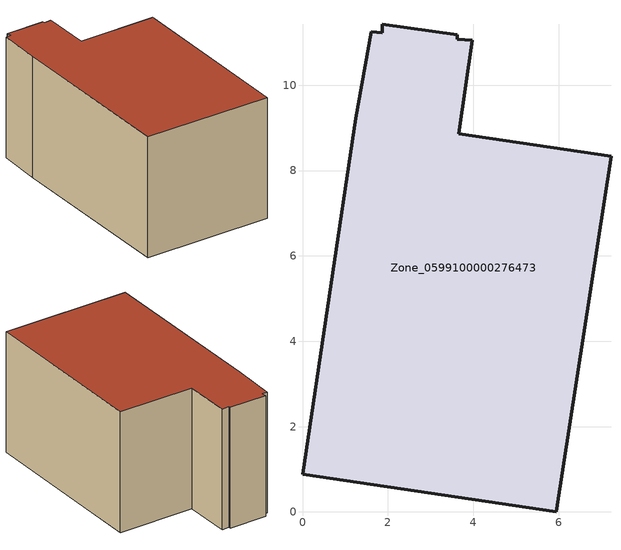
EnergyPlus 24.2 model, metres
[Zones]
Zone_0599100000276473
 floor ground (C_G): 0,0.89 1.25,9.23 1.61,11.25 1.86,11.23 1.86,11.43 3.63,11.18 3.62,11.08 3.98,11.05 3.66,8.87 7.23,8.34 5.94,0 z0
 wall outside (C_F): 1.25,9.23 0,0.89 5.94,0 7.23,8.34 3.66,8.87 3.98,11.05 3.62,11.08 3.63,11.18 1.86,11.43 1.86,11.23 1.61,11.25 1.25,9.23 z0:5.71
 roof outside (C_R): 3.62,11.08 3.63,11.18 1.86,11.43 1.86,11.23 1.61,11.25 1.25,9.23 0,0.89 5.94,0 7.23,8.34 3.66,8.87 3.98,11.05 z5.71
[BUILDING]
Pand.0599100000276473: North Axis=0; Terrain=City; Loads Convergence Tolerance Value=0.04; Temperature Convergence Tolerance Value=0.4; Solar Distribution=FullExterior; Maximum Number of Warmup Days=25; Minimum Number of Warmup Days=1
[Site:Location]
Rotterdam.The.Hague.AP_ZH_NLD Design_Conditions: Latitude=51.96; Longitude=4.45; Time Zone=1; Elevation=-4.5
[SITE:GROUNDTEMPERATURE:BUILDINGSURFACE]
18, 18, 18, 18, 18, 18, 18, 18, 18, 18, 18, 18
[MATERIAL] Thermal Absorptance=0.9; Solar Absorptance=0.7; Visible Absorptance=0.7
Name | Roughness | Thickness | Conductivity | Density | Specific Heat
G.TI.1946-1964 | MediumSmooth | 0.15 | 1 | 540 | 1210
F.TI.1946-1964 | Rough | 0.3 | 0.857143 | 1920 | 840
R.TI.1946-1964 | MediumRough | 0.2 | 0.277778 | 1500 | 1000
[CONSTRUCTION]
C_G: G.TI.1946-1964
C_F: F.TI.1946-1964
C_R: R.TI.1946-1964
[ZONE]
Zone_0599100000276473: Type=1; Multiplier=1; Ceiling Height=Autocalculate; Volume=Autocalculate; Floor Area=autocalculate; Part of Total Floor Area=Yes
[ZONEINFILTRATION:DESIGNFLOWRATE]
Infil_Zone_0599100000276473: Zone or ZoneList or Space or SpaceList=Zone_0599100000276473; Schedule=AlwaysOn; Design Flow Rate Calculation Method=Flow/Area; Flow Rate per Floor Area=0.003; Constant Term Coefficient=1; Temperature Term Coefficient=0; Velocity Term Coefficient=0; Velocity Squared Term Coefficient=0
[HVACTEMPLATE:ZONE:IDEALLOADSAIRSYSTEM]
Zone_0599100000276473: Maximum Heating Supply Air Temperature=50; Minimum Cooling Supply Air Temperature=13; Maximum Heating Supply Air Humidity Ratio=0.0156; Minimum Cooling Supply Air Humidity Ratio=0.0077; Heating Limit=NoLimit; Cooling Limit=NoLimit; Dehumidification Control Type=ConstantSensibleHeatRatio; Cooling Sensible Heat Ratio=0.7; Dehumidification Setpoint=60; Humidification Control Type=None; Humidification Setpoint=30; Outdoor Air Method=None; Outdoor Air Flow Rate per Person=0.00944; Outdoor Air Flow Rate per Zone Floor Area=0; Outdoor Air Flow Rate per Zone=0; Demand Controlled Ventilation Type=None; Outdoor Air Economizer Type=NoEconomizer; Heat Recovery Type=None; Sensible Heat Recovery Effectiveness=0.7; Latent Heat Recovery Effectiveness=0.65
[ZONECONTROL:THERMOSTAT]
ThermostatControl_Zone_0599100000276473: Zone or ZoneList=Zone_0599100000276473; Control Type Schedule=DualSetpointControlType; Control 1=Thermostat_Zone_0599100000276473; Temperature Difference Between Cutout And Setpoint=0
[THERMOSTATSETPOINT:DUALSETPOINT]
Thermostat_Zone_0599100000276473: Heating Setpoint Temperature Schedule=HeatingSetpoint_Zone_0599100000276473; Cooling Setpoint Temperature Schedule=CoolingSetpoint_Zone_0599100000276473
[SCHEDULE:COMPACT]
HeatingSetpoint_Zone_0599100000276473: Through: 12/31, For: AllDays, Until: 24:00, 21
CoolingSetpoint_Zone_0599100000276473: Through: 12/31, For: AllDays, Until: 24:00, 24
DualSetpointControlType: Through: 12/31, For: AllDays, Until: 24:00, 4
AlwaysOn: Through: 12/31, For: AllDays, Until: 24:00, 1
